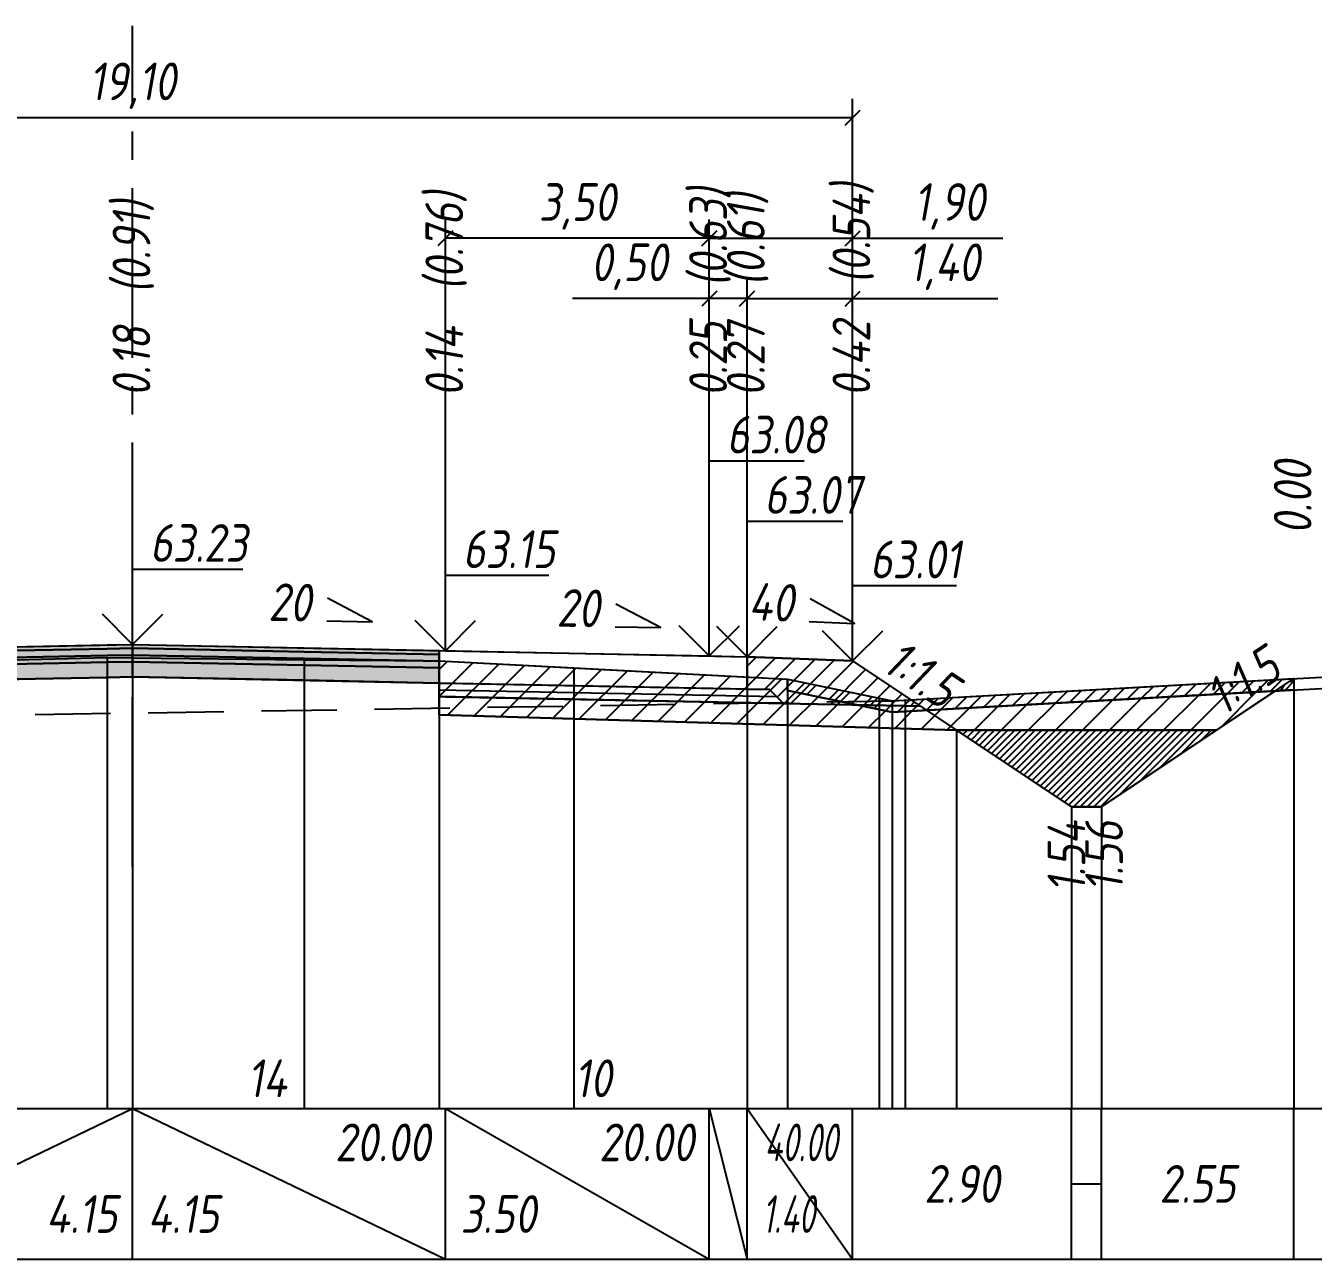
# Model space of a CAD drawing. Extents: x -717 to 1451, y -133302 to 233.
# Drawn here: x 152.1 to 237.5, y -46327 to -46245.2 of the extents above; entities that cross this region are included whole.
import ezdxf
from ezdxf.enums import TextEntityAlignment as Align

# ---------------------------------------------------------------- set-up
doc = ezdxf.new("R2010")
doc.units = 0
doc.linetypes.add('осевая2', pattern=[1.125, 0.75, -0.125, 0.125, -0.125])
doc.linetypes.add('штриховая', pattern=[0.75, 0.5, -0.25])
for name, color, linetype in [('Интерполированный поперечник', 2, 'Continuous'), ('Код_514', 1, 'Continuous'), ('Контур_0', 7, 'Continuous'), ('Контур_2521', 7, 'Continuous'), ('Контур_2564', 7, 'Continuous'), ('Контур_2660', 7, 'Continuous'), ('Контур_2665', 7, 'Continuous'), ('Контур_400', 7, 'Continuous'), ('Контур_508', 7, 'Continuous'), ('Контур_512', 7, 'Continuous'), ('Контур_513', 7, 'Continuous'), ('Контур_818', 7, 'Continuous'), ('Красный поперечник', 1, 'Continuous'), ('Объём_2501', 7, 'Continuous'), ('Объём_2564', 7, 'Continuous'), ('Объём_2650', 7, 'Continuous'), ('Объём_2660', 7, 'Continuous'), ('Объём_2661', 7, 'Continuous'), ('Объём_2662', 7, 'Continuous'), ('Объём_2663', 7, 'Continuous'), ('Объём_2664', 7, 'Continuous'), ('Объём_2665', 7, 'Continuous'), ('Объём_2666', 7, 'Continuous'), ('Объём_2667', 7, 'Continuous'), ('Объём_2668', 7, 'Continuous'), ('Объём_2669', 7, 'Continuous'), ('Объём_2675', 7, 'Continuous'), ('Объём_2753', 7, 'Continuous'), ('Ось', 1, 'осевая2'), ('Откосы', 7, 'Continuous'), ('Отметки покрытия', 7, 'Continuous'), ('Рабочие отметки', 7, 'Continuous'), ('Рабочие отметки доп.', 7, 'Continuous'), ('Слои выравнивания', 7, 'Continuous'), ('Таблица', 7, 'Continuous'), ('Уклоны проезжей части', 7, 'Continuous'), ('Черный поперечник', 3, 'Continuous')]:
    doc.layers.add(name, color=color, linetype=linetype)
for name, color, linetype, true_color in [('Контур_2540', 2, 'Continuous', 0xffff00), ('Контур_2560', 2, 'Continuous', 0xffff00), ('Контур_2561', 7, 'Continuous', 0xff8040), ('Контур_2562', 3, 'Continuous', 0x00ff00), ('Контур_2563', 7, 'Continuous', 0xff8000), ('Контур_2570', 7, 'Continuous', 0x80ff00), ('Контур_2725', 7, 'Continuous', 0x323232), ('Контур_2736', 4, 'Continuous', 0x00ffff), ('Контур_2737', 4, 'Continuous', 0x00ffff), ('Контур_2738', 4, 'Continuous', 0x00ffff), ('Контур_2739', 4, 'Continuous', 0x00ffff), ('Контур_2741', 4, 'Continuous', 0x00ffff), ('Контур_2742', 4, 'Continuous', 0x00ffff), ('Контур_2743', 4, 'Continuous', 0x00ffff), ('Контур_2744', 7, 'Continuous', 0xa4ffff), ('Контур_2745', 7, 'Continuous', 0xa4ffff), ('Контур_2747', 4, 'Continuous', 0x00ffff), ('Контур_2748', 4, 'Continuous', 0x00ffff), ('Контур_2749', 4, 'Continuous', 0x00ffff), ('Контур_2750', 4, 'Continuous', 0x00ffff), ('Контур_2751', 4, 'Continuous', 0x00ffff), ('Контур_2752', 4, 'Continuous', 0x00ffff), ('Контур_2760', 7, 'Continuous', 0x323232), ('Контур_2761', 7, 'Continuous', 0x323232), ('Контур_2762', 7, 'Continuous', 0x323232), ('Контур_2763', 7, 'Continuous', 0x323232), ('Контур_402', 7, 'Continuous', 0xff6464), ('Контур_703', 4, 'Continuous', 0x00ffff), ('Контур_705', 4, 'Continuous', 0x00ffff), ('Контур_707', 4, 'Continuous', 0x00ffff), ('Контур_720', 131, 'Continuous', 0xaaffff), ('Объём_2500', 7, 'Continuous', 0xc0c0c0), ('Объём_2520', 7, 'Continuous', 0x80ffff), ('Объём_2540', 2, 'Continuous', 0xffff00), ('Объём_2560', 2, 'Continuous', 0xffff00), ('Объём_2561', 7, 'Continuous', 0xff8040), ('Объём_2562', 3, 'Continuous', 0x00ff00), ('Объём_2563', 7, 'Continuous', 0xff8000), ('Объём_2570', 7, 'Continuous', 0x80ff00), ('Объём_2600', 7, 'Continuous', 0x808000), ('Объём_2620', 2, 'Continuous', 0xffff00), ('Объём_2746', 2, 'Continuous', 0xffff00)]:
    doc.layers.add(name, color=color, linetype=linetype, true_color=true_color)
doc.styles.get("Standard").update_dxf_attribs({"font": 'txt', "height": 2.5})
doc.styles.add('М', font='romand.shx', dxfattribs={"width": 0.8, "oblique": 10, "height": 2.5})
doc.dimstyles.new('ISO-25', dxfattribs={"dimtxt": 2.5, "dimasz": 2.5, "dimexe": 1.25, "dimexo": 0.625, "dimtad": 1, "dimtxsty": 'Standard', "dimcen": 2.5, "dimadec": 0, "dimazin": 0, "dimtfac": 1, "dimtmove": 0, "dimatfit": 3, "dimfxl": 1, "dimarcsym": 0})

# ---------------------------------------------------------------- blocks, each defined once
blk = doc.blocks.new('_Oblique')
at = {"color": 0, "linetype": 'ByBlock', "lineweight": -2}
blk.add_line((-0.5, -0.5), (0.5, 0.5), dxfattribs=at)
blk = doc.blocks.new('*D1090')
at = {"color": 0, "lineweight": -2, "transparency": 16777216}
for p, q in [((199.967, -46286.484), (199.967, -46262.044)), ((206.967, -46286.764), (206.967, -46262.044)), ((199.967, -46263.294), (206.967, -46263.294)), ((206.967, -46263.294), (216.592, -46263.294))]:
    blk.add_line(p, q, dxfattribs=at)
at = {"layer": 'Defpoints', "color": 0, "transparency": 16777216}
for p in [(206.967, -46263.294), (199.967, -46287.109), (206.967, -46287.389)]:
    blk.add_point(p, dxfattribs=at)
at = {"color": 0, "lineweight": -2, "transparency": 16777216, "rotation": 180}
blk.add_blockref('_Oblique', (199.967, -46263.294), dxfattribs=at)
at = {"color": 0, "lineweight": -2, "transparency": 16777216}
blk.add_blockref('_Oblique', (206.967, -46263.294), dxfattribs=at)
at = {"color": 0, "transparency": 16777216, "insert": (213.052, -46261.181), "char_height": 2.5, "width": 8.75, "attachment_point": 5, "style": 'М'}
blk.add_mtext('1,40', dxfattribs=at)
blk = doc.blocks.new('*D1092')
at = {"color": 0, "lineweight": -2, "transparency": 16777216}
for p, q in [((197.467, -46286.434), (197.467, -46262.044)), ((199.967, -46286.484), (199.967, -46262.044)), ((197.467, -46263.294), (188.396, -46263.294)), ((199.967, -46263.294), (197.467, -46263.294))]:
    blk.add_line(p, q, dxfattribs=at)
at = {"layer": 'Defpoints', "color": 0, "transparency": 16777216}
for p in [(199.967, -46263.294), (197.467, -46287.059), (199.967, -46287.109)]:
    blk.add_point(p, dxfattribs=at)
at = {"color": 0, "lineweight": -2, "transparency": 16777216, "rotation": 180}
blk.add_blockref('_Oblique', (197.467, -46263.294), dxfattribs=at)
at = {"color": 0, "lineweight": -2, "transparency": 16777216}
blk.add_blockref('_Oblique', (199.967, -46263.294), dxfattribs=at)
at = {"color": 0, "transparency": 16777216, "insert": (192.158, -46261.181), "char_height": 2.5, "width": 9.16667, "attachment_point": 5, "style": 'М'}
blk.add_mtext('0,50', dxfattribs=at)
blk = doc.blocks.new('*D1094')
at = {"color": 0, "lineweight": -2, "transparency": 16777216}
for p, q in [((179.967, -46286.084), (179.967, -46258.044)), ((197.467, -46286.434), (197.467, -46258.044)), ((197.467, -46259.294), (179.967, -46259.294))]:
    blk.add_line(p, q, dxfattribs=at)
at = {"layer": 'Defpoints', "color": 0, "transparency": 16777216}
for p in [(179.967, -46259.294), (179.967, -46286.709), (197.467, -46287.059)]:
    blk.add_point(p, dxfattribs=at)
at = {"color": 0, "lineweight": -2, "transparency": 16777216, "rotation": 180}
blk.add_blockref('_Oblique', (179.967, -46259.294), dxfattribs=at)
at = {"color": 0, "lineweight": -2, "transparency": 16777216}
blk.add_blockref('_Oblique', (197.467, -46259.294), dxfattribs=at)
at = {"color": 0, "transparency": 16777216, "insert": (188.717, -46257.181), "char_height": 2.5, "width": 9.58333, "attachment_point": 5, "style": 'М'}
blk.add_mtext('3,50', dxfattribs=at)
blk = doc.blocks.new('*D1095')
at = {"color": 0, "lineweight": -2, "transparency": 16777216}
for p, q in [((197.467, -46286.434), (197.467, -46258.044)), ((206.967, -46286.764), (206.967, -46258.044)), ((197.467, -46259.294), (206.967, -46259.294)), ((206.967, -46259.294), (216.945, -46259.294))]:
    blk.add_line(p, q, dxfattribs=at)
at = {"layer": 'Defpoints', "color": 0, "transparency": 16777216}
for p in [(197.467, -46259.294), (197.467, -46287.059), (206.967, -46287.389)]:
    blk.add_point(p, dxfattribs=at)
at = {"color": 0, "lineweight": -2, "transparency": 16777216, "rotation": 180}
blk.add_blockref('_Oblique', (197.467, -46259.294), dxfattribs=at)
at = {"color": 0, "lineweight": -2, "transparency": 16777216}
blk.add_blockref('_Oblique', (206.967, -46259.294), dxfattribs=at)
at = {"color": 0, "transparency": 16777216, "insert": (213.405, -46257.181), "char_height": 2.5, "width": 8.75, "attachment_point": 5, "style": 'М'}
blk.add_mtext('1,90', dxfattribs=at)
blk = doc.blocks.new('*D1097')
at = {"color": 0, "lineweight": -2, "transparency": 16777216}
for p, q in [((111.467, -46286.764), (111.467, -46250.044)), ((206.967, -46286.764), (206.967, -46250.044)), ((111.467, -46251.294), (206.967, -46251.294))]:
    blk.add_line(p, q, dxfattribs=at)
at = {"layer": 'Defpoints', "color": 0, "transparency": 16777216}
for p in [(206.967, -46251.294), (111.467, -46287.389), (206.967, -46287.389)]:
    blk.add_point(p, dxfattribs=at)
at = {"color": 0, "lineweight": -2, "transparency": 16777216, "rotation": 180}
blk.add_blockref('_Oblique', (111.467, -46251.294), dxfattribs=at)
at = {"color": 0, "lineweight": -2, "transparency": 16777216}
blk.add_blockref('_Oblique', (206.967, -46251.294), dxfattribs=at)
at = {"color": 0, "transparency": 16777216, "insert": (159.217, -46249.181), "char_height": 2.5, "width": 10.41667, "attachment_point": 5, "style": 'М'}
blk.add_mtext('19,10', dxfattribs=at)

msp = doc.modelspace()

# ---------------------------------------------------------------- hatches: boundary and pattern name
at = {"layer": 'Объём_2563'}
h = msp.add_hatch(dxfattribs=at)
h.set_pattern_fill('ANSI31', color=256, scale=0.3)
h.paths.add_polyline_path([(202.385, -46290.145), (201.467, -46289.226), (199.967, -46289.196), (199.967, -46287.046), (206.967, -46287.326), (211.467, -46290.326)])
at = {"layer": 'Объём_2570'}
h = msp.add_hatch(dxfattribs=at)
h.set_pattern_fill('ANSI31', color=256, scale=0.2)
h.paths.add_polyline_path([(236.236, -46289.244), (209.59, -46290.717), (202.66, -46289.281), (202.66, -46288.531), (209.59, -46289.967), (236.236, -46288.494)])
at = {"layer": 'Объём_2600'}
h = msp.add_hatch(dxfattribs=at)
h.set_pattern_fill('ANSI31', color=6, scale=0.4)
h.paths.add_polyline_path([(202.66, -46289.281), (209.59, -46290.717), (235.009, -46289.312), (231.097, -46291.921), (213.858, -46291.921), (179.55, -46290.891), (179.55, -46287.326), (202.66, -46288.531)])
h = msp.add_hatch(dxfattribs=at)
h.set_pattern_fill('HONEY', color=5, scale=0.3)
h.paths.add_polyline_path([(235.009, -46289.312), (236.236, -46288.494), (236.236, -46289.244)])
at = {"layer": 'Объём_2620'}
h = msp.add_hatch(dxfattribs=at)
h.set_pattern_fill('ANSI31', color=2, scale=0.1)
h.paths.add_polyline_path([(213.858, -46291.921), (231.097, -46291.921), (223.478, -46297), (221.478, -46297)])
at = {"layer": 'Слои выравнивания'}
for color, points in [(2, [(134.41, -46286.727), (138.467, -46286.646), (147.929, -46286.457), (157.523, -46286.265), (159.217, -46286.231), (159.217, -46286.481), (157.523, -46286.515), (147.929, -46286.707), (138.467, -46286.896), (134.41, -46286.977)]), (2, [(159.217, -46286.231), (170.586, -46286.459), (178.486, -46286.617), (179.55, -46286.638), (179.55, -46286.888), (178.486, -46286.867), (170.586, -46286.709), (159.217, -46286.481)]), (3, [(134.41, -46286.977), (138.467, -46286.896), (147.929, -46286.707), (157.523, -46286.515), (159.217, -46286.481), (159.217, -46286.931), (157.523, -46286.965), (147.929, -46287.157), (138.467, -46287.346), (134.41, -46287.427)]), (4, [(134.41, -46287.427), (138.467, -46287.346), (147.929, -46287.157), (157.523, -46286.965), (159.217, -46286.931), (159.217, -46287.381), (157.523, -46287.415), (147.929, -46287.607), (138.467, -46287.796), (134.41, -46287.877)]), (3, [(159.217, -46286.481), (170.586, -46286.709), (178.486, -46286.867), (179.55, -46286.888), (179.55, -46287.338), (178.486, -46287.317), (170.586, -46287.159), (159.217, -46286.931)]), (4, [(159.217, -46286.931), (170.586, -46287.159), (178.486, -46287.317), (179.55, -46287.338), (179.55, -46287.788), (178.486, -46287.767), (170.586, -46287.609), (159.217, -46287.381)]), (5, [(134.41, -46287.877), (138.467, -46287.796), (147.929, -46287.607), (157.523, -46287.415), (159.217, -46287.381), (159.217, -46288.381), (157.523, -46288.415), (147.929, -46288.607), (138.467, -46288.796), (134.41, -46288.877)]), (5, [(159.217, -46287.381), (170.586, -46287.609), (178.486, -46287.767), (179.55, -46287.788), (179.55, -46288.788), (178.486, -46288.767), (170.586, -46288.609), (159.217, -46288.381)])]:
    msp.add_hatch(color=color, dxfattribs=at).paths.add_polyline_path(points)

# ---------------------------------------------------------------- linework, layer by layer
at = {"layer": 'Интерполированный поперечник', "linetype": 'штриховая', "ltscale": 10, "flags": 128}
msp.add_lwpolyline([(92.767, -46291.833), (209.59, -46289.967)], dxfattribs=at)
at = {"layer": 'Код_514'}
for p, q in [((138.467, -46327), (159.217, -46317)), ((159.217, -46327), (159.217, -46317)), ((159.217, -46317), (179.967, -46327)), ((179.967, -46327), (179.967, -46317)), ((179.967, -46317), (197.467, -46327)), ((197.467, -46327), (197.467, -46317)), ((197.467, -46317), (199.967, -46327)), ((199.967, -46327), (199.967, -46317)), ((199.967, -46317), (206.967, -46327)), ((206.967, -46327), (206.967, -46317)), ((221.478, -46327), (221.478, -46317)), ((223.478, -46327), (223.478, -46317)), ((236.236, -46327), (236.236, -46317)), ((221.478, -46322), (223.478, -46322))]:
    msp.add_line(p, q, dxfattribs=at)
at = {"layer": 'Контур_0', "flags": 128}
for points in [[(179.55, -46286.638), (199.967, -46287.046), (199.967, -46289.196), (179.55, -46288.788), (179.55, -46286.638), (179.55, -46286.638)], [(206.967, -46287.326), (210.823, -46289.897), (210.823, -46289.897), (210.823, -46289.897), (210.823, -46289.897), (210.823, -46289.897), (210.823, -46289.897), (210.823, -46289.897), (210.823, -46289.897), (210.823, -46289.897), (210.823, -46289.897), (210.823, -46289.897), (210.823, -46289.897), (210.823, -46289.897), (210.823, -46289.897), (221.478, -46297)], [(206.967, -46287.326), (210.823, -46289.897), (210.823, -46289.897), (210.823, -46289.897), (210.823, -46289.897), (210.823, -46289.897), (210.823, -46289.897), (210.823, -46289.897), (210.823, -46289.897), (210.823, -46289.897), (210.823, -46289.897), (210.823, -46289.897), (210.823, -46289.897), (210.823, -46289.897), (210.823, -46289.897), (221.478, -46297), (223.478, -46297), (236.236, -46288.494), (236.236, -46288.494), (236.236, -46288.494), (236.236, -46288.494), (236.236, -46288.494), (236.236, -46288.494), (236.236, -46288.494), (236.236, -46288.494), (236.236, -46288.494), (236.236, -46288.494), (236.236, -46288.494), (236.236, -46288.494), (236.236, -46288.494)], [(179.967, -46288.796), (201.467, -46289.226), (202.385, -46290.145), (179.55, -46289.688), (179.55, -46288.788), (179.967, -46288.796), (179.967, -46288.796)], [(199.967, -46289.196), (201.467, -46289.226), (202.385, -46290.145), (211.467, -46290.326)]]:
    msp.add_lwpolyline(points, dxfattribs=at)
at = {"layer": 'Контур_2521', "color": 250, "flags": 128}
msp.add_lwpolyline([(179.55, -46289.238), (201.926, -46289.686)], dxfattribs=at)
at = {"layer": 'Контур_2540', "flags": 128}
msp.add_lwpolyline([(179.967, -46289.696), (211.467, -46290.326), (213.858, -46291.921), (179.55, -46290.891), (179.55, -46289.688), (179.967, -46289.696), (179.967, -46289.696)], dxfattribs=at)
at = {"layer": 'Контур_2560', "flags": 128}
msp.add_lwpolyline([(199.967, -46287.046), (206.967, -46287.326), (206.967, -46287.326), (206.967, -46287.326)], dxfattribs=at)
at = {"layer": 'Контур_2561', "flags": 128}
msp.add_lwpolyline([(199.967, -46287.046), (199.967, -46287.046), (206.967, -46287.326), (206.967, -46287.326), (199.967, -46287.046)], dxfattribs=at)
at = {"layer": 'Контур_2562', "flags": 128}
msp.add_lwpolyline([(206.967, -46287.326), (206.967, -46287.326), (206.967, -46287.326), (206.967, -46287.326), (206.967, -46287.326)], dxfattribs=at)
at = {"layer": 'Контур_2563', "flags": 128}
msp.add_lwpolyline([(202.385, -46290.145), (201.467, -46289.226), (199.967, -46289.196), (199.967, -46287.046), (206.967, -46287.326), (211.467, -46290.326), (202.385, -46290.145), (202.385, -46290.145)], dxfattribs=at)
at = {"layer": 'Контур_2564', "flags": 128}
msp.add_lwpolyline([(199.967, -46287.046), (206.967, -46287.326)], dxfattribs=at)
at = {"layer": 'Контур_2570', "flags": 128}
msp.add_lwpolyline([(80, -46292.734), (86.492, -46292.586), (92.767, -46292.583), (92.767, -46292.583), (101.977, -46291.154), (109.591, -46289.886), (109.591, -46289.136), (119.1, -46288.588), (134.41, -46287.657), (147.929, -46287.344), (157.523, -46287.103), (159.217, -46287.121), (170.586, -46287.246), (179.55, -46287.326), (188.486, -46287.787), (202.66, -46288.531), (202.66, -46289.281), (208.724, -46290.541), (209.59, -46290.717), (209.59, -46290.717), (210.464, -46290.667), (238.872, -46289.099)], dxfattribs=at)
at = {"layer": 'Контур_2660', "flags": 128}
msp.add_lwpolyline([(179.55, -46290.891), (213.858, -46291.921)], dxfattribs=at)
at = {"layer": 'Контур_2665', "flags": 128}
msp.add_lwpolyline([(206.967, -46287.326), (206.967, -46287.326)], dxfattribs=at)
at = {"layer": 'Контур_2725', "flags": 128}
msp.add_lwpolyline([(134.41, -46288.877), (138.467, -46288.796), (147.929, -46288.607), (157.523, -46288.415), (159.217, -46288.381), (170.586, -46288.609), (178.486, -46288.767), (179.55, -46288.788)], dxfattribs=at)
at = {"layer": 'Контур_2736', "flags": 128}
for points in [[(206.967, -46287.326), (210.823, -46289.897)], [(210.823, -46289.897), (221.478, -46297)]]:
    msp.add_lwpolyline(points, dxfattribs=at)
at = {"layer": 'Контур_2737', "flags": 128}
msp.add_lwpolyline([(210.823, -46289.897), (210.823, -46289.897)], dxfattribs=at)
at = {"layer": 'Контур_2738', "flags": 128}
msp.add_lwpolyline([(210.823, -46289.897), (210.823, -46289.897)], dxfattribs=at)
at = {"layer": 'Контур_2739', "flags": 128}
msp.add_lwpolyline([(210.823, -46289.897), (210.823, -46289.897)], dxfattribs=at)
at = {"layer": 'Контур_2741', "flags": 128}
msp.add_lwpolyline([(236.236, -46288.494), (236.236, -46288.494)], dxfattribs=at)
at = {"layer": 'Контур_2742', "flags": 128}
msp.add_lwpolyline([(236.236, -46288.494), (236.236, -46288.494)], dxfattribs=at)
at = {"layer": 'Контур_2743', "flags": 128}
msp.add_lwpolyline([(236.236, -46288.494), (236.236, -46288.494)], dxfattribs=at)
at = {"layer": 'Контур_2744', "flags": 128}
msp.add_lwpolyline([(236.236, -46288.494), (236.236, -46288.494)], dxfattribs=at)
msp.add_lwpolyline([(236.236, -46288.494), (236.236, -46288.494)], dxfattribs=at)
msp.add_lwpolyline([(236.236, -46288.494), (236.236, -46288.494)], dxfattribs=at)
msp.add_lwpolyline([(236.236, -46288.494), (236.236, -46288.494)], dxfattribs=at)
msp.add_lwpolyline([(236.236, -46288.494), (236.236, -46288.494)], dxfattribs=at)
msp.add_lwpolyline([(236.236, -46288.494), (236.236, -46288.494)], dxfattribs=at)
at = {"layer": 'Контур_2745', "flags": 128}
msp.add_lwpolyline([(210.823, -46289.897), (210.823, -46289.897)], dxfattribs=at)
msp.add_lwpolyline([(210.823, -46289.897), (210.823, -46289.897)], dxfattribs=at)
msp.add_lwpolyline([(210.823, -46289.897), (210.823, -46289.897)], dxfattribs=at)
msp.add_lwpolyline([(210.823, -46289.897), (210.823, -46289.897)], dxfattribs=at)
msp.add_lwpolyline([(210.823, -46289.897), (210.823, -46289.897)], dxfattribs=at)
msp.add_lwpolyline([(210.823, -46289.897), (210.823, -46289.897)], dxfattribs=at)
at = {"layer": 'Контур_2747', "flags": 128}
msp.add_lwpolyline([(210.823, -46289.897), (210.823, -46289.897)], dxfattribs=at)
at = {"layer": 'Контур_2748', "flags": 128}
msp.add_lwpolyline([(210.823, -46289.897), (210.823, -46289.897)], dxfattribs=at)
at = {"layer": 'Контур_2749', "flags": 128}
msp.add_lwpolyline([(210.823, -46289.897), (210.823, -46289.897)], dxfattribs=at)
at = {"layer": 'Контур_2750', "flags": 128}
msp.add_lwpolyline([(236.236, -46288.494), (236.236, -46288.494)], dxfattribs=at)
at = {"layer": 'Контур_2751', "flags": 128}
msp.add_lwpolyline([(236.236, -46288.494), (236.236, -46288.494)], dxfattribs=at)
at = {"layer": 'Контур_2752', "flags": 128}
msp.add_lwpolyline([(236.236, -46288.494), (236.236, -46288.494)], dxfattribs=at)
at = {"layer": 'Контур_2760', "flags": 128}
msp.add_lwpolyline([(134.41, -46286.727), (138.467, -46286.646), (147.929, -46286.457), (157.523, -46286.265), (159.217, -46286.231), (170.586, -46286.459), (178.486, -46286.617), (179.55, -46286.638)], dxfattribs=at)
at = {"layer": 'Контур_2761', "flags": 128}
msp.add_lwpolyline([(134.41, -46286.977), (138.467, -46286.896), (147.929, -46286.707), (157.523, -46286.515), (159.217, -46286.481), (170.586, -46286.709), (178.486, -46286.867), (179.55, -46286.888)], dxfattribs=at)
at = {"layer": 'Контур_2762', "flags": 128}
msp.add_lwpolyline([(134.41, -46287.427), (138.467, -46287.346), (147.929, -46287.157), (157.523, -46286.965), (159.217, -46286.931), (170.586, -46287.159), (178.486, -46287.317), (179.55, -46287.338)], dxfattribs=at)
at = {"layer": 'Контур_2763', "flags": 128}
msp.add_lwpolyline([(134.41, -46287.877), (138.467, -46287.796), (147.929, -46287.607), (157.523, -46287.415), (159.217, -46287.381), (170.586, -46287.609), (178.486, -46287.767), (179.55, -46287.788)], dxfattribs=at)
at = {"layer": 'Контур_400', "flags": 128}
for points in [[(118.467, -46287.046), (120.967, -46286.996), (120.967, -46286.996), (120.967, -46286.996), (120.967, -46286.996), (120.967, -46286.996), (120.967, -46286.996), (138.467, -46286.646), (159.217, -46286.231)], [(159.217, -46286.231), (179.967, -46286.646), (197.467, -46286.996), (197.467, -46286.996), (197.467, -46286.996), (197.467, -46286.996), (197.467, -46286.996), (197.467, -46286.996), (199.967, -46287.046)]]:
    msp.add_lwpolyline(points, dxfattribs=at)
at = {"layer": 'Контур_402', "flags": 128}
msp.add_lwpolyline([(105, -46291.908), (134.41, -46291.026), (134.41, -46288.877), (159.217, -46288.381), (179.55, -46288.788), (179.55, -46290.891), (213.858, -46291.921)], dxfattribs=at)
at = {"layer": 'Контур_508', "flags": 128}
msp.add_lwpolyline([(105, -46291.908), (134.41, -46291.026), (134.41, -46288.877), (159.217, -46288.381), (179.55, -46288.788), (179.55, -46290.891), (213.858, -46291.921), (221.478, -46297), (223.478, -46297), (236.236, -46288.494)], dxfattribs=at)
at = {"layer": 'Контур_512', "flags": 128}
msp.add_lwpolyline([(179.55, -46290.891), (213.858, -46291.921), (221.478, -46297), (223.478, -46297), (236.236, -46288.494)], dxfattribs=at)
at = {"layer": 'Контур_513', "flags": 128}
msp.add_lwpolyline([(105, -46291.908), (134.41, -46291.026), (134.41, -46288.877), (159.217, -46288.381), (179.55, -46288.788), (179.55, -46290.891), (213.858, -46291.921), (221.478, -46297), (223.478, -46297), (236.236, -46288.494)], dxfattribs=at)
at = {"layer": 'Контур_703', "flags": 128}
msp.add_lwpolyline([(206.967, -46287.326), (210.823, -46289.897)], dxfattribs=at)
at = {"layer": 'Контур_705', "flags": 128}
msp.add_lwpolyline([(210.823, -46289.897), (210.823, -46289.897)], dxfattribs=at)
at = {"layer": 'Контур_707', "flags": 128}
msp.add_lwpolyline([(223.478, -46297), (236.236, -46288.494)], dxfattribs=at)
at = {"layer": 'Контур_720', "flags": 128}
msp.add_lwpolyline([(221.478, -46297), (223.478, -46297)], dxfattribs=at)
at = {"layer": 'Контур_818', "flags": 128}
msp.add_lwpolyline([(105, -46290.651), (109.591, -46289.886), (109.591, -46289.136), (119.1, -46288.588), (134.41, -46287.657), (147.929, -46287.344), (157.523, -46287.103), (159.217, -46287.121), (170.586, -46287.246), (179.55, -46287.326), (188.486, -46287.787), (202.66, -46288.531), (202.66, -46289.281), (208.724, -46290.541), (209.59, -46290.717), (209.59, -46290.717), (210.464, -46290.667), (236.236, -46289.244)], dxfattribs=at)
at = {"layer": 'Красный поперечник'}
for p, q in [((138.467, -46286.646), (159.217, -46286.231)), ((159.217, -46286.231), (179.967, -46286.646)), ((179.967, -46286.646), (197.467, -46286.996)), ((197.467, -46286.996), (199.967, -46287.046)), ((199.967, -46287.046), (206.967, -46287.326)), ((206.967, -46287.326), (221.478, -46297)), ((223.478, -46297), (236.236, -46288.494)), ((236.236, -46288.494), (236.236, -46317)), ((179.55, -46290.891), (179.55, -46317)), ((213.858, -46291.921), (213.858, -46317)), ((221.478, -46297), (221.478, -46317)), ((221.478, -46297), (223.478, -46297)), ((223.478, -46297), (223.478, -46317))]:
    msp.add_line(p, q, dxfattribs=at)
at = {"layer": 'Объём_2500', "flags": 128}
msp.add_lwpolyline([(179.55, -46286.638), (199.967, -46287.046), (199.967, -46289.196), (179.55, -46288.788), (179.55, -46286.638), (179.55, -46286.638)], dxfattribs=at)
at = {"layer": 'Объём_2501', "flags": 128}
for points in [[(118.467, -46287.046), (120.967, -46286.996), (120.967, -46286.996), (120.967, -46286.996), (120.967, -46286.996), (120.967, -46286.996), (120.967, -46286.996), (138.467, -46286.646), (159.217, -46286.231)], [(159.217, -46286.231), (179.967, -46286.646), (197.467, -46286.996), (197.467, -46286.996), (197.467, -46286.996), (197.467, -46286.996), (197.467, -46286.996), (197.467, -46286.996), (199.967, -46287.046)]]:
    msp.add_lwpolyline(points, dxfattribs=at)
at = {"layer": 'Объём_2520', "color": 250, "flags": 128}
msp.add_lwpolyline([(179.967, -46288.796), (201.467, -46289.226), (202.385, -46290.145), (179.55, -46289.688), (179.55, -46288.788), (179.967, -46288.796), (179.967, -46288.796)], dxfattribs=at)
at = {"layer": 'Объём_2540', "flags": 128}
msp.add_lwpolyline([(179.967, -46289.696), (211.467, -46290.326), (213.858, -46291.921), (179.55, -46290.891), (179.55, -46289.688), (179.967, -46289.696), (179.967, -46289.696)], dxfattribs=at)
at = {"layer": 'Объём_2560', "flags": 128}
msp.add_lwpolyline([(199.967, -46287.046), (206.967, -46287.326), (206.967, -46287.326), (206.967, -46287.326)], dxfattribs=at)
at = {"layer": 'Объём_2561', "flags": 128}
msp.add_lwpolyline([(199.967, -46287.046), (199.967, -46287.046), (206.967, -46287.326), (206.967, -46287.326), (199.967, -46287.046)], dxfattribs=at)
at = {"layer": 'Объём_2562', "flags": 128}
msp.add_lwpolyline([(206.967, -46287.326), (206.967, -46287.326), (206.967, -46287.326), (206.967, -46287.326), (206.967, -46287.326)], dxfattribs=at)
at = {"layer": 'Объём_2563', "color": 250, "flags": 128}
msp.add_lwpolyline([(202.385, -46290.145), (201.467, -46289.226), (199.967, -46289.196), (199.967, -46287.046), (206.967, -46287.326), (211.467, -46290.326), (202.385, -46290.145), (202.385, -46290.145)], dxfattribs=at)
at = {"layer": 'Объём_2564', "flags": 128}
msp.add_lwpolyline([(199.967, -46287.046), (206.967, -46287.326)], dxfattribs=at)
at = {"layer": 'Объём_2570', "flags": 128}
msp.add_lwpolyline([(236.236, -46289.244), (209.59, -46290.717), (202.66, -46289.281), (202.66, -46288.531), (209.59, -46289.967), (236.236, -46288.494), (236.236, -46289.244), (236.236, -46289.244)], dxfattribs=at)
at = {"layer": 'Объём_2600', "color": 5, "flags": 128}
msp.add_lwpolyline([(235.009, -46289.312), (236.236, -46288.494), (236.236, -46289.244), (235.009, -46289.312), (235.009, -46289.312)], dxfattribs=at)
at = {"layer": 'Объём_2620', "flags": 128}
msp.add_lwpolyline([(213.858, -46291.921), (231.097, -46291.921), (223.478, -46297), (221.478, -46297), (213.858, -46291.921), (213.858, -46291.921)], dxfattribs=at)
at = {"layer": 'Объём_2650', "color": 6, "flags": 128}
msp.add_lwpolyline([(202.66, -46289.281), (209.59, -46290.717), (235.009, -46289.312), (231.097, -46291.921), (213.858, -46291.921), (179.55, -46290.891), (179.55, -46287.326), (202.66, -46288.531), (202.66, -46289.281), (202.66, -46289.281)], dxfattribs=at)
at = {"layer": 'Объём_2660', "flags": 128}
msp.add_lwpolyline([(179.55, -46290.891), (213.858, -46291.921)], dxfattribs=at)
at = {"layer": 'Объём_2661', "flags": 128}
msp.add_lwpolyline([(206.967, -46287.326), (210.823, -46289.897), (213.858, -46291.921)], dxfattribs=at)
at = {"layer": 'Объём_2662', "flags": 128}
msp.add_lwpolyline([(231.097, -46291.921), (236.236, -46288.494)], dxfattribs=at)
at = {"layer": 'Объём_2663', "flags": 128}
for points in [[(213.858, -46291.921), (221.478, -46297)], [(223.478, -46297), (231.097, -46291.921)]]:
    msp.add_lwpolyline(points, dxfattribs=at)
at = {"layer": 'Объём_2664', "flags": 128}
msp.add_lwpolyline([(221.478, -46297), (223.478, -46297)], dxfattribs=at)
at = {"layer": 'Объём_2665', "flags": 128}
msp.add_lwpolyline([(206.967, -46287.326), (206.967, -46287.326)], dxfattribs=at)
at = {"layer": 'Объём_2666', "flags": 128}
for points in [[(206.967, -46287.326), (210.823, -46289.897)], [(210.823, -46289.897), (213.858, -46291.921)]]:
    msp.add_lwpolyline(points, dxfattribs=at)
at = {"layer": 'Объём_2667', "flags": 128}
for points in [[(236.236, -46288.494), (236.236, -46288.494)], [(210.823, -46289.897), (210.823, -46289.897)]]:
    msp.add_lwpolyline(points, dxfattribs=at)
at = {"layer": 'Объём_2668', "flags": 128}
for points in [[(236.236, -46288.494), (236.236, -46288.494)], [(210.823, -46289.897), (210.823, -46289.897)]]:
    msp.add_lwpolyline(points, dxfattribs=at)
at = {"layer": 'Объём_2669', "flags": 128}
for points in [[(236.236, -46288.494), (236.236, -46288.494)], [(210.823, -46289.897), (210.823, -46289.897)]]:
    msp.add_lwpolyline(points, dxfattribs=at)
at = {"layer": 'Объём_2675', "flags": 128}
for points in [[(236.236, -46288.494), (236.236, -46288.494)], [(236.236, -46288.494), (236.236, -46288.494)], [(236.236, -46288.494), (236.236, -46288.494)], [(236.236, -46288.494), (236.236, -46288.494)], [(236.236, -46288.494), (236.236, -46288.494)], [(236.236, -46288.494), (236.236, -46288.494)], [(210.823, -46289.897), (210.823, -46289.897)], [(210.823, -46289.897), (210.823, -46289.897)], [(210.823, -46289.897), (210.823, -46289.897)], [(210.823, -46289.897), (210.823, -46289.897)], [(210.823, -46289.897), (210.823, -46289.897)], [(210.823, -46289.897), (210.823, -46289.897)]]:
    msp.add_lwpolyline(points, dxfattribs=at)
at = {"layer": 'Объём_2746', "flags": 128}
msp.add_lwpolyline([(211.862, -46290.59), (213.858, -46291.921), (179.55, -46290.891), (179.55, -46287.326), (202.66, -46288.531), (202.66, -46289.281), (209.59, -46290.717), (211.862, -46290.59), (211.862, -46290.59)], dxfattribs=at)
at = {"layer": 'Объём_2753', "flags": 128}
msp.add_lwpolyline([(179.55, -46286.638), (179.55, -46286.638)], dxfattribs=at)
at = {"layer": 'Ось', "ltscale": 15}
msp.add_line((159.217, -46300.971), (159.217, -46245.202), dxfattribs=at)
at = {"layer": 'Откосы', "color": 1, "flags": 128}
for points in [[(172.105, -46284.672), (175.105, -46284.732), (172.135, -46283.172)], [(191.23, -46285.055), (194.23, -46285.115), (191.26, -46283.555)], [(204.096, -46284.712), (207.094, -46284.832), (204.156, -46283.213)]]:
    msp.add_lwpolyline(points, dxfattribs=at)
at = {"layer": 'Отметки покрытия', "color": 1}
for p, q in [((197.467, -46286.996), (197.467, -46274.046)), ((197.467, -46274.046), (203.767, -46274.046)), ((199.967, -46287.046), (199.967, -46278.046)), ((199.967, -46278.046), (206.317, -46278.046)), ((159.217, -46286.231), (159.217, -46281.231)), ((159.217, -46281.231), (166.517, -46281.231)), ((179.967, -46286.646), (179.967, -46281.646)), ((179.967, -46281.646), (186.817, -46281.646)), ((206.967, -46287.326), (206.967, -46282.326)), ((206.967, -46282.326), (213.867, -46282.326)), ((159.217, -46286.231), (157.217, -46284.231)), ((159.217, -46286.231), (161.217, -46284.231)), ((179.967, -46286.646), (177.967, -46284.646)), ((179.967, -46286.646), (181.967, -46284.646)), ((197.467, -46286.996), (195.467, -46284.996)), ((197.467, -46286.996), (199.467, -46284.996)), ((199.967, -46287.046), (197.967, -46285.046)), ((199.967, -46287.046), (201.967, -46285.046)), ((206.967, -46287.326), (204.967, -46285.326)), ((206.967, -46287.326), (208.967, -46285.326))]:
    msp.add_line(p, q, dxfattribs=at)
at = {"layer": 'Слои выравнивания'}
for p, q in [((159.217, -46286.231), (159.217, -46317)), ((179.55, -46286.638), (179.55, -46317)), ((199.967, -46287.046), (199.967, -46317))]:
    msp.add_line(p, q, dxfattribs=at)
at = {"layer": 'Слои выравнивания', "color": 2, "flags": 128}
for points in [[(134.41, -46286.727), (138.467, -46286.646), (147.929, -46286.457), (157.523, -46286.265), (159.217, -46286.231), (159.217, -46286.481), (157.523, -46286.515), (147.929, -46286.707), (138.467, -46286.896), (134.41, -46286.977)], [(159.217, -46286.231), (170.586, -46286.459), (178.486, -46286.617), (179.55, -46286.638), (179.55, -46286.888), (178.486, -46286.867), (170.586, -46286.709), (159.217, -46286.481)]]:
    msp.add_lwpolyline(points, close=True, dxfattribs=at)
at = {"layer": 'Слои выравнивания', "color": 3, "flags": 128}
for points in [[(134.41, -46286.977), (138.467, -46286.896), (147.929, -46286.707), (157.523, -46286.515), (159.217, -46286.481), (159.217, -46286.931), (157.523, -46286.965), (147.929, -46287.157), (138.467, -46287.346), (134.41, -46287.427)], [(159.217, -46286.481), (170.586, -46286.709), (178.486, -46286.867), (179.55, -46286.888), (179.55, -46287.338), (178.486, -46287.317), (170.586, -46287.159), (159.217, -46286.931)]]:
    msp.add_lwpolyline(points, close=True, dxfattribs=at)
at = {"layer": 'Слои выравнивания', "color": 4, "flags": 128}
for points in [[(134.41, -46287.427), (138.467, -46287.346), (147.929, -46287.157), (157.523, -46286.965), (159.217, -46286.931), (159.217, -46287.381), (157.523, -46287.415), (147.929, -46287.607), (138.467, -46287.796), (134.41, -46287.877)], [(159.217, -46286.931), (170.586, -46287.159), (178.486, -46287.317), (179.55, -46287.338), (179.55, -46287.788), (178.486, -46287.767), (170.586, -46287.609), (159.217, -46287.381)]]:
    msp.add_lwpolyline(points, close=True, dxfattribs=at)
at = {"layer": 'Слои выравнивания', "color": 5, "flags": 128}
for points in [[(134.41, -46287.877), (138.467, -46287.796), (147.929, -46287.607), (157.523, -46287.415), (159.217, -46287.381), (159.217, -46288.381), (157.523, -46288.415), (147.929, -46288.607), (138.467, -46288.796), (134.41, -46288.877)], [(159.217, -46287.381), (170.586, -46287.609), (178.486, -46287.767), (179.55, -46287.788), (179.55, -46288.788), (178.486, -46288.767), (170.586, -46288.609), (159.217, -46288.381)]]:
    msp.add_lwpolyline(points, close=True, dxfattribs=at)
at = {"layer": 'Таблица'}
for p, q in [((80, -46317), (261.236, -46317)), ((80, -46327), (261.236, -46327))]:
    msp.add_line(p, q, dxfattribs=at)
at = {"layer": 'Черный поперечник', "color": 7}
for p, q in [((157.523, -46287.103), (157.523, -46317)), ((159.217, -46287.121), (159.217, -46317)), ((170.586, -46287.246), (170.586, -46317)), ((179.55, -46287.326), (179.55, -46317)), ((188.486, -46287.787), (188.486, -46317)), ((202.66, -46288.531), (202.66, -46317)), ((208.724, -46289.791), (208.724, -46317)), ((209.59, -46289.967), (209.59, -46317)), ((210.464, -46289.917), (210.464, -46317))]:
    msp.add_line(p, q, dxfattribs=at)
at = {"layer": 'Черный поперечник', "flags": 128}
msp.add_lwpolyline([(80, -46291.984), (86.492, -46291.836), (92.767, -46291.833), (101.977, -46290.404), (109.591, -46289.136), (119.1, -46288.588), (134.41, -46287.657), (147.929, -46287.344), (157.523, -46287.103), (159.217, -46287.121), (170.586, -46287.246), (179.55, -46287.326), (188.486, -46287.787), (202.66, -46288.531), (208.724, -46289.791), (209.59, -46289.967), (210.464, -46289.917), (238.872, -46288.349), (249.519, -46287.774), (250.06, -46287.759), (261.236, -46287.755)], dxfattribs=at)

# ---------------------------------------------------------------- texts
at = {"layer": 'Код_514', "style": 'М', "oblique": 10}
for s, width, p in [('20.00', 0.8, (178.967, -46318)), ('20.00', 0.8, (196.467, -46318)), ('40.00', 0.6, (205.967, -46318))]:
    msp.add_text(s, height=2.5, dxfattribs=dict(at, width=width)).set_placement(p, align=Align.TOP_RIGHT)
at = {"layer": 'Код_514', "style": 'М', "oblique": 10, "width": 0.8}
for s, p in [('2.90', (214.222, -46322)), ('2.55', (229.857, -46322))]:
    msp.add_text(s, height=2.5, dxfattribs=at).set_placement(p, align=Align.MIDDLE_CENTER)
msp.add_text('4.15', height=2.5, dxfattribs=at).set_placement((158.217, -46326), align=Align.BOTTOM_RIGHT)
at = {"layer": 'Код_514', "style": 'М', "oblique": 10}
for s, width, p in [('4.15', 0.8, (160.217, -46326)), ('3.50', 0.8, (180.967, -46326)), ('1.40', 0.6, (200.967, -46326))]:
    msp.add_text(s, height=2.5, dxfattribs=dict(at, width=width)).set_placement(p, align=Align.BOTTOM_LEFT)
at = {"layer": 'Отметки покрытия', "color": 1, "style": 'М', "oblique": 10, "width": 0.8}
for s, p in [('63.08', (198.608, -46274.315)), ('63.07', (201.108, -46278.315)), ('63.23', (160.358, -46281.5)), ('63.15', (181.108, -46281.915)), ('63.01', (208.108, -46282.595))]:
    msp.add_text(s, height=2.5, dxfattribs=at).set_placement(p, align=Align.BOTTOM_LEFT)
at = {"layer": 'Рабочие отметки', "color": 1, "style": 'М', "oblique": 10, "width": 0.8}
for s, p in [('0.25', (197.389, -46269.796)), ('0.27', (199.889, -46269.796)), ('0.42', (206.889, -46269.796)), ('0.18', (159.139, -46269.796)), ('0.14', (179.889, -46269.796)), ('0.00', (236.158, -46278.925))]:
    msp.add_text(s, height=2.5, rotation=90, dxfattribs=at).set_placement(p, align=Align.MIDDLE_LEFT)
for s, p in [('1.54', (221.149, -46297.931)), ('1.56', (223.649, -46297.931))]:
    msp.add_text(s, height=2.5, rotation=90, dxfattribs=at).set_placement(p, align=Align.MIDDLE_RIGHT)
at = {"layer": 'Рабочие отметки доп.', "color": 1, "style": 'М', "oblique": 10, "width": 0.8}
for s, p in [('(0.54)', (206.889, -46262.296)), ('(0.76)', (179.889, -46262.746)), ('(0.63)', (197.389, -46262.496)), ('(0.61)', (199.889, -46262.446)), ('(0.91)', (159.139, -46262.946))]:
    msp.add_text(s, height=2.5, rotation=90, dxfattribs=at).set_placement(p, align=Align.MIDDLE_LEFT)
at = {"layer": 'Слои выравнивания', "style": 'М', "oblique": 10, "width": 0.8}
for s, p in [('14', (168.138, -46317)), ('10', (189.759, -46317))]:
    msp.add_text(s, height=2.5, dxfattribs=at).set_placement(p, align=Align.BOTTOM_CENTER)
at = {"layer": 'Уклоны проезжей части', "color": 1, "style": 'М', "oblique": 10, "width": 0.8}
for s, rotation, p in [('20', 358.85423, (169.612, -46285.439)), ('20', 358.85423, (188.737, -46285.822)), ('40', 357.70938, (201.504, -46285.428)), ('1:1.5', 33.69007, (233.99, -46290.284)), ('1:1.5', 326.30994, (210.436, -46289.874))]:
    msp.add_text(s, height=2.5, rotation=rotation, dxfattribs=at).set_placement(p, align=Align.BOTTOM_CENTER)

# ---------------------------------------------------------------- dimensions: what is measured, and where the dimension line sits
at = {"color": 5}
dim = msp.add_linear_dim(base=(206.967, -46251.294), p1=(111.467, -46287.389), p2=(206.967, -46287.389), angle=180, dimstyle='ISO-25', override={"dimasz": 1, "dimlfac": 0.2, "dimzin": 0, "dimtxsty": 'М', "dimblk1": 'Oblique', "dimblk2": 'Oblique', "dimsah": 1}, dxfattribs=at)
dim.commit()
dim.dimension.update_dxf_attribs({"geometry": '*D1097', "text_midpoint": (159.217, -46249.181)})
dim = msp.add_linear_dim(base=(179.967, -46259.294), p1=(197.467, -46287.059), p2=(179.967, -46286.709), dimstyle='ISO-25', override={"dimasz": 1, "dimlfac": 0.2, "dimzin": 0, "dimtxsty": 'М', "dimblk1": 'Oblique', "dimblk2": 'Oblique', "dimsah": 1}, dxfattribs=at)
dim.commit()
dim.dimension.update_dxf_attribs({"geometry": '*D1094', "text_midpoint": (188.717, -46257.181)})
dim = msp.add_linear_dim(base=(197.467, -46259.294), p1=(206.967, -46287.389), p2=(197.467, -46287.059), dimstyle='ISO-25', override={"dimasz": 1, "dimlfac": 0.2, "dimzin": 0, "dimtxsty": 'М', "dimblk1": 'Oblique', "dimblk2": 'Oblique', "dimsah": 1}, dxfattribs=at)
dim.commit()
dim.dimension.update_dxf_attribs({"geometry": '*D1095', "text_midpoint": (213.405, -46259.294), "dimtype": 160})
for base, p1, p2, picture, middle in [((199.967, -46263.294), (197.467, -46287.059), (199.967, -46287.109), '*D1092', (192.158, -46263.294)), ((206.967, -46263.294), (199.967, -46287.109), (206.967, -46287.389), '*D1090', (213.052, -46263.294))]:
    dim = msp.add_linear_dim(base=base, p1=p1, p2=p2, angle=180, dimstyle='ISO-25', override={"dimasz": 1, "dimlfac": 0.2, "dimzin": 0, "dimtxsty": 'М', "dimblk1": 'Oblique', "dimblk2": 'Oblique', "dimsah": 1}, dxfattribs=at)
    dim.commit()
    dim.dimension.update_dxf_attribs({"geometry": picture, "text_midpoint": middle, "dimtype": 160})

doc.saveas('drawing.dxf')
